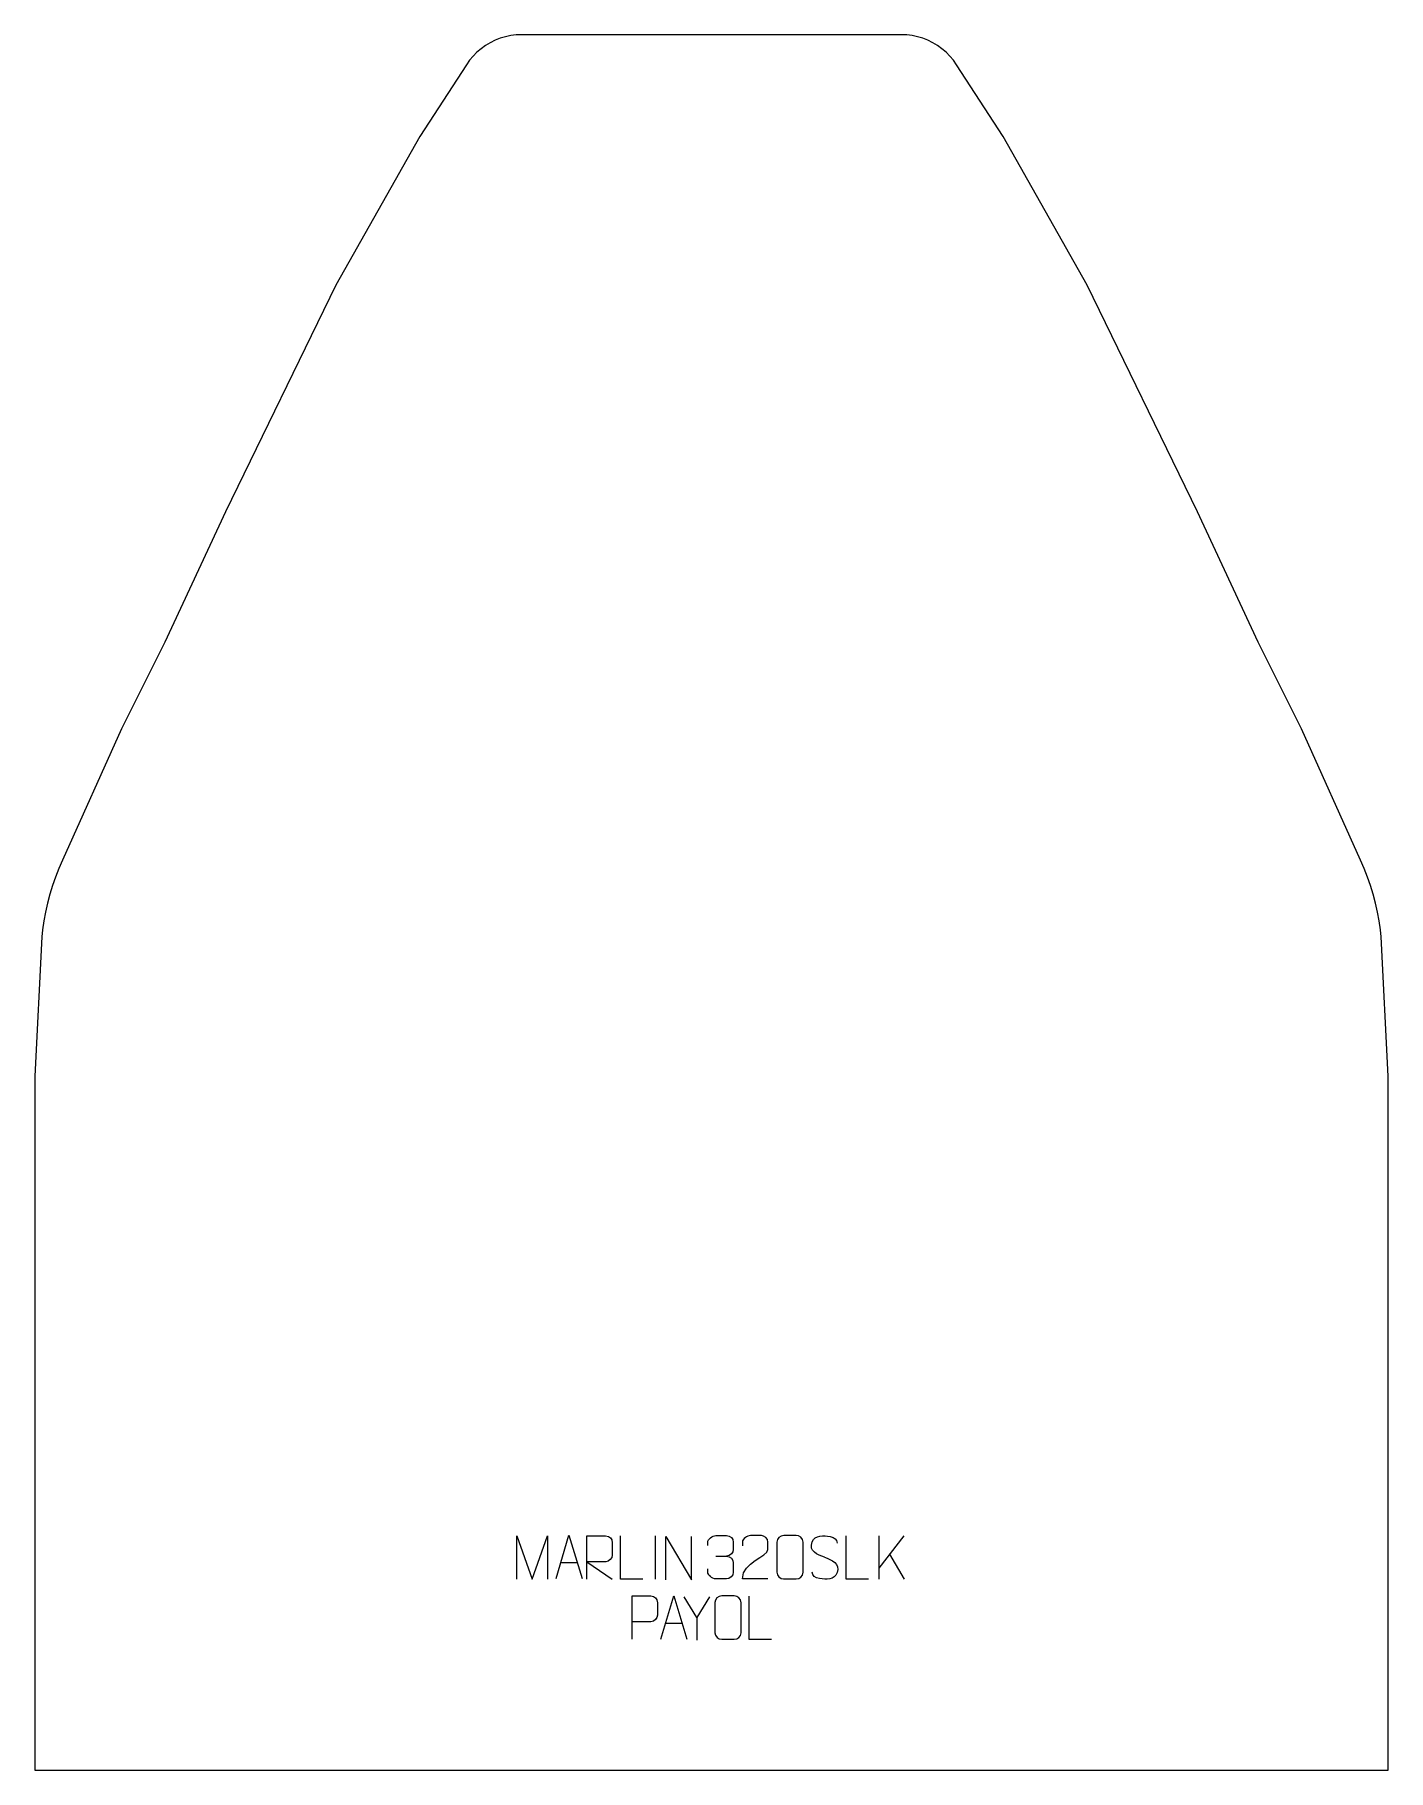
# Model space of a CAD drawing. Header units: millimetres. Extents: x -365 to 415, y 399 to 1399.
import ezdxf

# ---------------------------------------------------------------- set-up
doc = ezdxf.new("R2010")
doc.units = ezdxf.units.MM
doc.header["$MEASUREMENT"] = 0
doc.layers.add('layer 1', color=7, linetype='Continuous')

msp = doc.modelspace()

# ---------------------------------------------------------------- linework, layer by layer
at = {"layer": 'layer 1', "color": 242, "lineweight": 9}
msp.add_open_spline([(-84.5942, 1399.0315), (-84.5942, 1399.0315), (134.1526, 1399.0315), (134.1526, 1399.0315), (134.1526, 1399.0315), (134.1526, 1399.0315), (137.2987, 1398.9008), (137.2987, 1398.9008), (137.2987, 1398.9008), (137.2987, 1398.9008), (140.4237, 1398.5101), (140.4237, 1398.5101), (140.4237, 1398.5101), (140.4237, 1398.5101), (143.5044, 1397.862), (143.5044, 1397.862), (143.5044, 1397.862), (143.5044, 1397.862), (146.5219, 1396.9627), (146.5219, 1396.9627), (146.5219, 1396.9627), (146.5219, 1396.9627), (149.4538, 1395.8153), (149.4538, 1395.8153), (149.4538, 1395.8153), (149.4538, 1395.8153), (152.2818, 1394.4295), (152.2818, 1394.4295), (152.2818, 1394.4295), (152.2818, 1394.4295), (154.9845, 1392.8141), (154.9845, 1392.8141), (154.9845, 1392.8141), (154.9845, 1392.8141), (157.545, 1390.9799), (157.545, 1390.9799), (157.545, 1390.9799), (157.545, 1390.9799), (159.9442, 1388.9408), (159.9442, 1388.9408), (159.9442, 1388.9408), (159.9442, 1388.9408), (162.1662, 1386.7108), (162.1662, 1386.7108), (162.1662, 1386.7108), (162.1662, 1386.7108), (164.1965, 1384.3029), (164.1965, 1384.3029), (164.1965, 1384.3029), (164.1965, 1384.3029), (166.0203, 1381.7374), (166.0203, 1381.7374), (166.0203, 1381.7374), (166.0203, 1381.7374), (192.9003, 1340.3837), (192.9003, 1340.3837), (192.9003, 1340.3837), (192.9003, 1340.3837), (241.3282, 1254.6664), (241.3282, 1254.6664), (241.3282, 1254.6664), (241.3282, 1254.6664), (304.7791, 1124.0306), (304.7791, 1124.0306), (304.7791, 1124.0306), (304.7791, 1124.0306), (339.7786, 1049.0317), (339.7786, 1049.0317), (339.7786, 1049.0317), (339.7786, 1049.0317), (364.7794, 999.0309), (364.7794, 999.0309), (364.7794, 999.0309), (364.7794, 999.0309), (398.7978, 923.4351), (398.7978, 923.4351), (398.7978, 923.4351), (398.7978, 923.4351), (400.8637, 918.6127), (400.8637, 918.6127), (400.8637, 918.6127), (400.8637, 918.6127), (402.7554, 913.7184), (402.7554, 913.7184), (402.7554, 913.7184), (402.7554, 913.7184), (404.4695, 908.7588), (404.4695, 908.7588), (404.4695, 908.7588), (404.4695, 908.7588), (406.0038, 903.7407), (406.0038, 903.7407), (406.0038, 903.7407), (406.0038, 903.7407), (407.3563, 898.6711), (407.3563, 898.6711), (407.3563, 898.6711), (407.3563, 898.6711), (408.5258, 893.5564), (408.5258, 893.5564), (408.5258, 893.5564), (408.5258, 893.5564), (409.5093, 888.4022), (409.5093, 888.4022), (409.5093, 888.4022), (409.5093, 888.4022), (410.3063, 883.216), (410.3063, 883.216), (410.3063, 883.216), (410.3063, 883.216), (410.7659, 879.2915), (410.7659, 879.2915), (410.7659, 879.2915), (410.7659, 879.2915), (414.779, 799.0308), (414.779, 799.0308), (414.779, 799.0308), (414.779, 799.0308), (414.779, 399.0314), (414.779, 399.0314), (414.779, 399.0314), (414.779, 399.0314), (-365.2202, 399.0314), (-365.2202, 399.0314), (-365.2202, 399.0314), (-365.2202, 399.0314), (-365.2202, 799.0308), (-365.2202, 799.0308), (-365.2202, 799.0308), (-365.2202, 799.0308), (-361.2075, 879.2915), (-361.2075, 879.2915), (-361.2075, 879.2915), (-361.2075, 879.2915), (-360.7475, 883.216), (-360.7475, 883.216), (-360.7475, 883.216), (-360.7475, 883.216), (-359.9509, 888.4022), (-359.9509, 888.4022), (-359.9509, 888.4022), (-359.9509, 888.4022), (-358.967, 893.5564), (-358.967, 893.5564), (-358.967, 893.5564), (-358.967, 893.5564), (-357.7978, 898.6711), (-357.7978, 898.6711), (-357.7978, 898.6711), (-357.7978, 898.6711), (-356.445, 903.7407), (-356.445, 903.7407), (-356.445, 903.7407), (-356.445, 903.7407), (-354.9107, 908.7588), (-354.9107, 908.7588), (-354.9107, 908.7588), (-354.9107, 908.7588), (-353.1969, 913.7184), (-353.1969, 913.7184), (-353.1969, 913.7184), (-353.1969, 913.7184), (-351.3049, 918.6127), (-351.3049, 918.6127), (-351.3049, 918.6127), (-351.3049, 918.6127), (-349.239, 923.4351), (-349.239, 923.4351), (-349.239, 923.4351), (-349.239, 923.4351), (-315.2209, 999.0309), (-315.2209, 999.0309), (-315.2209, 999.0309), (-315.2209, 999.0309), (-290.2198, 1049.0317), (-290.2198, 1049.0317), (-290.2198, 1049.0317), (-290.2198, 1049.0317), (-255.2203, 1124.0306), (-255.2203, 1124.0306), (-255.2203, 1124.0306), (-255.2203, 1124.0306), (-191.7683, 1254.6664), (-191.7683, 1254.6664), (-191.7683, 1254.6664), (-191.7683, 1254.6664), (-143.3418, 1340.3837), (-143.3418, 1340.3837), (-143.3418, 1340.3837), (-143.3418, 1340.3837), (-116.4618, 1381.7374), (-116.4618, 1381.7374), (-116.4618, 1381.7374), (-116.4618, 1381.7374), (-114.6377, 1384.3029), (-114.6377, 1384.3029), (-114.6377, 1384.3029), (-114.6377, 1384.3029), (-112.6078, 1386.7108), (-112.6078, 1386.7108), (-112.6078, 1386.7108), (-112.6078, 1386.7108), (-110.3854, 1388.9408), (-110.3854, 1388.9408), (-110.3854, 1388.9408), (-110.3854, 1388.9408), (-107.9862, 1390.9799), (-107.9862, 1390.9799), (-107.9862, 1390.9799), (-107.9862, 1390.9799), (-105.4257, 1392.8141), (-105.4257, 1392.8141), (-105.4257, 1392.8141), (-105.4257, 1392.8141), (-102.7234, 1394.4295), (-102.7234, 1394.4295), (-102.7234, 1394.4295), (-102.7234, 1394.4295), (-99.895, 1395.8153), (-99.895, 1395.8153), (-99.895, 1395.8153), (-99.895, 1395.8153), (-96.9631, 1396.9627), (-96.9631, 1396.9627), (-96.9631, 1396.9627), (-96.9631, 1396.9627), (-93.9456, 1397.862), (-93.9456, 1397.862), (-93.9456, 1397.862), (-93.9456, 1397.862), (-90.8638, 1398.5101), (-90.8638, 1398.5101), (-90.8638, 1398.5101), (-90.8638, 1398.5101), (-87.7399, 1398.9008), (-87.7399, 1398.9008), (-87.7399, 1398.9008), (-87.7399, 1398.9008), (-84.5942, 1399.0315), (-84.5942, 1399.0315)], degree=3, knots=[0, 0, 0, 0, 0.016393443, 0.016393443, 0.016393443, 0.016393443, 0.032786885, 0.032786885, 0.032786885, 0.032786885, 0.049180328, 0.049180328, 0.049180328, 0.049180328, 0.06557377, 0.06557377, 0.06557377, 0.06557377, 0.081967213, 0.081967213, 0.081967213, 0.081967213, 0.098360656, 0.098360656, 0.098360656, 0.098360656, 0.114754098, 0.114754098, 0.114754098, 0.114754098, 0.131147541, 0.131147541, 0.131147541, 0.131147541, 0.147540984, 0.147540984, 0.147540984, 0.147540984, 0.163934426, 0.163934426, 0.163934426, 0.163934426, 0.180327869, 0.180327869, 0.180327869, 0.180327869, 0.196721311, 0.196721311, 0.196721311, 0.196721311, 0.213114754, 0.213114754, 0.213114754, 0.213114754, 0.229508197, 0.229508197, 0.229508197, 0.229508197, 0.245901639, 0.245901639, 0.245901639, 0.245901639, 0.262295082, 0.262295082, 0.262295082, 0.262295082, 0.278688525, 0.278688525, 0.278688525, 0.278688525, 0.295081967, 0.295081967, 0.295081967, 0.295081967, 0.31147541, 0.31147541, 0.31147541, 0.31147541, 0.327868852, 0.327868852, 0.327868852, 0.327868852, 0.344262295, 0.344262295, 0.344262295, 0.344262295, 0.360655738, 0.360655738, 0.360655738, 0.360655738, 0.37704918, 0.37704918, 0.37704918, 0.37704918, 0.393442623, 0.393442623, 0.393442623, 0.393442623, 0.409836066, 0.409836066, 0.409836066, 0.409836066, 0.426229508, 0.426229508, 0.426229508, 0.426229508, 0.442622951, 0.442622951, 0.442622951, 0.442622951, 0.459016393, 0.459016393, 0.459016393, 0.459016393, 0.475409836, 0.475409836, 0.475409836, 0.475409836, 0.491803279, 0.491803279, 0.491803279, 0.491803279, 0.508196721, 0.508196721, 0.508196721, 0.508196721, 0.524590164, 0.524590164, 0.524590164, 0.524590164, 0.540983607, 0.540983607, 0.540983607, 0.540983607, 0.557377049, 0.557377049, 0.557377049, 0.557377049, 0.573770492, 0.573770492, 0.573770492, 0.573770492, 0.590163934, 0.590163934, 0.590163934, 0.590163934, 0.606557377, 0.606557377, 0.606557377, 0.606557377, 0.62295082, 0.62295082, 0.62295082, 0.62295082, 0.639344262, 0.639344262, 0.639344262, 0.639344262, 0.655737705, 0.655737705, 0.655737705, 0.655737705, 0.672131148, 0.672131148, 0.672131148, 0.672131148, 0.68852459, 0.68852459, 0.68852459, 0.68852459, 0.704918033, 0.704918033, 0.704918033, 0.704918033, 0.721311475, 0.721311475, 0.721311475, 0.721311475, 0.737704918, 0.737704918, 0.737704918, 0.737704918, 0.754098361, 0.754098361, 0.754098361, 0.754098361, 0.770491803, 0.770491803, 0.770491803, 0.770491803, 0.786885246, 0.786885246, 0.786885246, 0.786885246, 0.803278689, 0.803278689, 0.803278689, 0.803278689, 0.819672131, 0.819672131, 0.819672131, 0.819672131, 0.836065574, 0.836065574, 0.836065574, 0.836065574, 0.852459016, 0.852459016, 0.852459016, 0.852459016, 0.868852459, 0.868852459, 0.868852459, 0.868852459, 0.885245902, 0.885245902, 0.885245902, 0.885245902, 0.901639344, 0.901639344, 0.901639344, 0.901639344, 0.918032787, 0.918032787, 0.918032787, 0.918032787, 0.93442623, 0.93442623, 0.93442623, 0.93442623, 0.950819672, 0.950819672, 0.950819672, 0.950819672, 0.967213115, 0.967213115, 0.967213115, 0.967213115, 1, 1, 1, 1], dxfattribs=at)
at = {"layer": 'layer 1', "color": 250, "lineweight": 9}
for points, knots in [([(-87.3908, 509.0802), (-87.3908, 509.0802), (-87.3908, 534.0381), (-87.3908, 534.0381), (-87.3908, 534.0381), (-87.3908, 534.0381), (-78.4657, 509.0802), (-78.4657, 509.0802), (-78.4657, 509.0802), (-78.4657, 509.0802), (-69.7058, 534.0376), (-69.7058, 534.0376), (-69.7058, 534.0376), (-69.7058, 534.0376), (-69.7058, 509.0802), (-69.7058, 509.0802)], [0, 0, 0, 0, 0.2, 0.2, 0.2, 0.2, 0.4, 0.4, 0.4, 0.4, 0.6, 0.6, 0.6, 0.6, 1, 1, 1, 1]), ([(-64.7405, 509.5551), (-64.7405, 509.5551), (-57.3695, 534.5086), (-57.3695, 534.5086), (-57.3695, 534.5086), (-57.3695, 534.5086), (-49.7996, 509.5551), (-49.7996, 509.5551)], [0, 0, 0, 0, 0.333333333, 0.333333333, 0.333333333, 0.333333333, 1, 1, 1, 1]), ([(-47.0378, 509.0822), (-47.0378, 509.0822), (-47.0378, 534.0357), (-47.0378, 534.0357), (-47.0378, 534.0357), (-43.443, 534.0357), (-39.8475, 534.0357), (-36.2523, 534.0357), (-36.2523, 534.0357), (-33.927, 533.998), (-32.3697, 532.508), (-32.3738, 530.1416), (-32.3738, 530.1416), (-32.3742, 528.1061), (-32.3742, 525.0467), (-32.3738, 523.0107), (-32.3738, 523.0107), (-32.3803, 521.1352), (-34.1926, 519.1934), (-36.2021, 519.1743), (-36.2021, 519.1743), (-36.2021, 519.1743), (-47.0378, 519.1743), (-47.0378, 519.1743), (-47.0378, 519.1743), (-47.0378, 519.1743), (-32.3831, 509.0822), (-32.3831, 509.0822)], [0, 0, 0, 0, 0.125, 0.125, 0.125, 0.125, 0.25, 0.25, 0.25, 0.25, 0.375, 0.375, 0.375, 0.375, 0.5, 0.5, 0.5, 0.5, 0.625, 0.625, 0.625, 0.625, 0.75, 0.75, 0.75, 0.75, 1, 1, 1, 1]), ([(-14.7566, 509.0821), (-14.7566, 509.0821), (-27.7057, 509.0821), (-27.7057, 509.0821), (-27.7057, 509.0821), (-27.7057, 509.0821), (-27.7057, 534.0357), (-27.7057, 534.0357)], [0, 0, 0, 0, 0.333333333, 0.333333333, 0.333333333, 0.333333333, 1, 1, 1, 1]), ([(-1.4808, 508.6915), (-1.4808, 508.6915), (-1.4808, 533.645), (-1.4808, 533.645), (-1.4808, 533.645), (-1.4808, 533.645), (13.174, 508.6915), (13.174, 508.6915), (13.174, 508.6915), (13.174, 508.6915), (13.174, 533.645), (13.174, 533.645)], [0, 0, 0, 0, 0.25, 0.25, 0.25, 0.25, 0.5, 0.5, 0.5, 0.5, 1, 1, 1, 1]), ([(22.596, 528.5905), (22.596, 528.5905), (22.596, 530.4477), (22.596, 530.4477), (22.596, 530.4477), (22.5817, 532.1896), (25.2462, 534.3077), (27.3053, 534.285), (27.3053, 534.285), (29.3694, 534.285), (31.4334, 534.285), (33.4971, 534.285), (33.4971, 534.285), (35.6916, 534.2938), (37.2899, 532.447), (37.3343, 530.5349), (37.3343, 530.5349), (37.3339, 529.0998), (37.3339, 527.6647), (37.3343, 526.2292), (37.3343, 526.2292), (37.2857, 524.5757), (35.6831, 522.3457), (33.4848, 522.3557), (33.4848, 522.3557), (35.6885, 522.3445), (37.2965, 520.5413), (37.3505, 518.4818), (37.3505, 518.4818), (37.3501, 516.6971), (37.3501, 514.9124), (37.3505, 513.1273), (37.3505, 513.1273), (37.3606, 511.0659), (35.3057, 509.3028), (33.4848, 509.3109), (33.4848, 509.3109), (31.4195, 509.3112), (29.3543, 509.3112), (27.2887, 509.3109), (27.2887, 509.3109), (25.1201, 509.3224), (22.5891, 511.7226), (22.5705, 513.1844), (22.5705, 513.1844), (22.5705, 513.1844), (22.5705, 515.093), (22.5705, 515.093)], [0, 0, 0, 0, 0.076923077, 0.076923077, 0.076923077, 0.076923077, 0.153846154, 0.153846154, 0.153846154, 0.153846154, 0.230769231, 0.230769231, 0.230769231, 0.230769231, 0.307692308, 0.307692308, 0.307692308, 0.307692308, 0.384615385, 0.384615385, 0.384615385, 0.384615385, 0.461538462, 0.461538462, 0.461538462, 0.461538462, 0.538461538, 0.538461538, 0.538461538, 0.538461538, 0.615384615, 0.615384615, 0.615384615, 0.615384615, 0.692307692, 0.692307692, 0.692307692, 0.692307692, 0.769230769, 0.769230769, 0.769230769, 0.769230769, 0.846153846, 0.846153846, 0.846153846, 0.846153846, 1, 1, 1, 1]), ([(57.332, 509.3109), (52.4176, 509.3112), (47.5032, 509.3112), (42.5891, 509.3109), (42.5891, 509.3109), (42.5891, 519.2432), (57.2401, 521.8844), (57.332, 526.1947), (57.332, 526.1947), (57.3317, 527.6188), (57.3317, 529.0425), (57.332, 530.4658), (57.332, 530.4658), (57.3151, 532.5429), (55.1923, 534.2677), (53.5213, 534.285), (53.5213, 534.285), (51.4481, 534.2846), (49.3752, 534.2846), (47.3028, 534.285), (47.3028, 534.285), (45.4807, 534.3015), (42.656, 532.5094), (42.5891, 530.4158), (42.5891, 530.4158), (42.5891, 530.4158), (42.5891, 528.361), (42.5891, 528.361)], [0, 0, 0, 0, 0.125, 0.125, 0.125, 0.125, 0.25, 0.25, 0.25, 0.25, 0.375, 0.375, 0.375, 0.375, 0.5, 0.5, 0.5, 0.5, 0.625, 0.625, 0.625, 0.625, 0.75, 0.75, 0.75, 0.75, 1, 1, 1, 1]), ([(66.3799, 534.2973), (68.746, 534.2973), (71.1125, 534.2973), (73.479, 534.2973), (73.479, 534.2973), (75.4595, 534.3329), (77.4855, 532.8386), (77.5126, 530.3965), (77.5126, 530.3965), (77.5122, 524.6391), (77.5122, 518.8813), (77.5126, 513.1231), (77.5126, 513.1231), (77.3705, 510.7955), (75.6641, 509.3132), (73.479, 509.3024), (73.479, 509.3024), (71.1066, 509.3028), (68.7342, 509.3028), (66.3622, 509.3024), (66.3622, 509.3024), (64.4037, 509.1968), (62.3973, 511.0847), (62.4087, 513.1057), (62.4087, 513.1057), (62.4091, 518.8863), (62.4091, 524.6666), (62.4087, 530.4464), (62.4087, 530.4464), (62.413, 532.5884), (64.1901, 534.3109), (66.3799, 534.2973)], [0, 0, 0, 0, 0.111111111, 0.111111111, 0.111111111, 0.111111111, 0.222222222, 0.222222222, 0.222222222, 0.222222222, 0.333333333, 0.333333333, 0.333333333, 0.333333333, 0.444444444, 0.444444444, 0.444444444, 0.444444444, 0.555555556, 0.555555556, 0.555555556, 0.555555556, 0.666666667, 0.666666667, 0.666666667, 0.666666667, 0.777777778, 0.777777778, 0.777777778, 0.777777778, 1, 1, 1, 1]), ([(89.9606, 521.798), (85.7123, 523.2684), (80.8042, 525.0642), (82.8093, 530.5845), (82.8093, 530.5845), (84.3128, 534.7244), (89.5264, 534.3359), (93.13, 533.7348), (93.13, 533.7348), (95.9906, 533.2576), (96.8553, 532.0444), (97.1659, 529.9603)], [0, 0, 0, 0, 0.25, 0.25, 0.25, 0.25, 0.5, 0.5, 0.5, 0.5, 1, 1, 1, 1]), ([(115.2434, 509.0821), (115.2434, 509.0821), (102.2943, 509.0821), (102.2943, 509.0821), (102.2943, 509.0821), (102.2943, 509.0821), (102.2943, 534.0357), (102.2943, 534.0357)], [0, 0, 0, 0, 0.333333333, 0.333333333, 0.333333333, 0.333333333, 1, 1, 1, 1]), ([(89.9606, 521.7979), (93.9792, 520.1512), (99.0087, 518.2629), (97.1747, 512.9026), (97.1747, 512.9026), (95.7149, 508.6362), (90.8041, 508.8929), (87.078, 509.4476), (87.078, 509.4476), (84.328, 509.8574), (83.1071, 511.0709), (82.7291, 513.1831)], [0, 0, 0, 0, 0.25, 0.25, 0.25, 0.25, 0.5, 0.5, 0.5, 0.5, 1, 1, 1, 1]), ([(-21.0192, 474.51), (-21.0192, 474.51), (-21.0192, 499.4636), (-21.0192, 499.4636), (-21.0192, 499.4636), (-17.4242, 499.4636), (-13.8289, 499.4636), (-10.2335, 499.4636), (-10.2335, 499.4636), (-7.9083, 499.4257), (-6.3509, 497.9356), (-6.3551, 495.5695), (-6.3551, 495.5695), (-6.3555, 493.5338), (-6.3555, 490.4745), (-6.3551, 488.4385), (-6.3551, 488.4385), (-6.3616, 486.5631), (-8.1738, 484.6212), (-10.1834, 484.6021), (-10.1834, 484.6021), (-10.1834, 484.6021), (-21.0192, 484.6021), (-21.0192, 484.6021)], [0, 0, 0, 0, 0.142857143, 0.142857143, 0.142857143, 0.142857143, 0.285714286, 0.285714286, 0.285714286, 0.285714286, 0.428571429, 0.428571429, 0.428571429, 0.428571429, 0.571428571, 0.571428571, 0.571428571, 0.571428571, 0.714285714, 0.714285714, 0.714285714, 0.714285714, 1, 1, 1, 1]), ([(-4.382, 474.5101), (-4.382, 474.5101), (2.989, 499.4636), (2.989, 499.4636), (2.989, 499.4636), (2.989, 499.4636), (10.5589, 474.5101), (10.5589, 474.5101)], [0, 0, 0, 0, 0.333333333, 0.333333333, 0.333333333, 0.333333333, 1, 1, 1, 1]), ([(23.6353, 498.8855), (23.6353, 498.8855), (16.3129, 486.9868), (16.3129, 486.9868), (16.3129, 486.9868), (16.3129, 486.9868), (16.3136, 473.9319), (16.3136, 473.9319)], [0, 0, 0, 0, 0.333333333, 0.333333333, 0.333333333, 0.333333333, 1, 1, 1, 1]), ([(30.7322, 499.4861), (33.0983, 499.4861), (35.4648, 499.4861), (37.8313, 499.4861), (37.8313, 499.4861), (39.8118, 499.5217), (41.8378, 498.0274), (41.8649, 495.5853), (41.8649, 495.5853), (41.8645, 489.8279), (41.8645, 484.0701), (41.8649, 478.3119), (41.8649, 478.3119), (41.7228, 475.9843), (40.0164, 474.502), (37.8313, 474.4912), (37.8313, 474.4912), (35.4589, 474.4916), (33.0865, 474.4916), (30.7145, 474.4912), (30.7145, 474.4912), (28.756, 474.3856), (26.7496, 476.2735), (26.761, 478.2945), (26.761, 478.2945), (26.7614, 484.0751), (26.7614, 489.8554), (26.761, 495.6352), (26.761, 495.6352), (26.7653, 497.7772), (28.5424, 499.4997), (30.7322, 499.4861)], [0, 0, 0, 0, 0.111111111, 0.111111111, 0.111111111, 0.111111111, 0.222222222, 0.222222222, 0.222222222, 0.222222222, 0.333333333, 0.333333333, 0.333333333, 0.333333333, 0.444444444, 0.444444444, 0.444444444, 0.444444444, 0.555555556, 0.555555556, 0.555555556, 0.555555556, 0.666666667, 0.666666667, 0.666666667, 0.666666667, 0.777777778, 0.777777778, 0.777777778, 0.777777778, 1, 1, 1, 1]), ([(59.3391, 474.4718), (59.3391, 474.4718), (46.39, 474.4718), (46.39, 474.4718), (46.39, 474.4718), (46.39, 474.4718), (46.39, 499.4254), (46.39, 499.4254)], [0, 0, 0, 0, 0.333333333, 0.333333333, 0.333333333, 0.333333333, 1, 1, 1, 1])]:
    msp.add_open_spline(points, degree=3, knots=knots, dxfattribs=at)
for points in [[(-7.7057, 534.046), (-7.7057, 534.046), (-7.7057, 509.0719), (-7.7057, 509.0719)], [(121.2943, 534.0357), (121.2943, 534.0357), (121.2943, 509.0821), (121.2943, 509.0821)], [(135.6705, 534.0357), (135.6705, 534.0357), (121.2943, 515.396), (121.2943, 515.396)], [(27.3057, 522.3453), (27.3057, 522.3453), (33.5021, 522.3453), (33.5021, 522.3453)], [(135.9958, 509.1779), (135.9958, 509.1779), (127.5253, 523.4915), (127.5253, 523.4915)], [(-62.0179, 518.8045), (-62.0179, 518.8045), (-52.5222, 518.8045), (-52.5222, 518.8045)], [(16.3129, 486.9868), (16.3129, 486.9868), (8.992, 498.8855), (8.992, 498.8855)], [(-1.6594, 483.7595), (-1.6594, 483.7595), (7.8363, 483.7595), (7.8363, 483.7595)]]:
    msp.add_open_spline(points, degree=3, dxfattribs=at)

doc.saveas('drawing.dxf')
